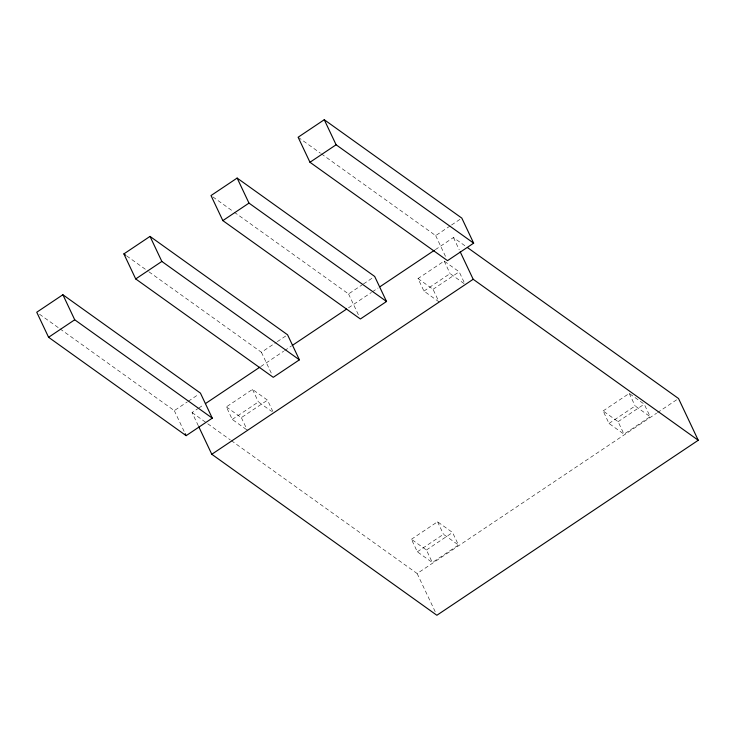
<?xml version="1.0" encoding="UTF-8"?>
<svg xmlns="http://www.w3.org/2000/svg" width="735" height="735" viewBox="0 0 735 735"><rect width="100%" height="100%" fill="white"/><g stroke="black" fill="none" stroke-linecap="round" stroke-linejoin="round"><path stroke-width="0.55" stroke-dasharray="3.67 2.76" d="M59.985 328.857L174.296 410.617L187.37 401.87M188.298 401.246L198.569 394.373M148.966 271.849L261.421 352.285L276.36 342.28M277.297 341.656L285.694 336.033M234.235 212.185L348.555 293.954L362.557 284.574M363.485 283.949L374.694 276.452M321.36 153.854L435.68 235.613L450.61 225.617M451.547 224.993L459.945 219.361M198.321 425.776L192.065 412.546L197.788 408.715M198.744 408.072L203.512 404.884M260.75 366.563L283.646 351.229M284.592 350.595L291.271 346.121M348.509 307.8L371.405 292.466M372.36 291.832L378.084 288.001M435.322 249.679L453.44 237.543L465.586 246.225M246.39 429.525L232.269 419.428L226.352 406.905L252.491 389.403L267.494 400.134L273.411 412.657M418.031 278.565L433.034 289.305L438.951 301.819L423.948 291.088L418.031 278.565L444.17 261.072L459.173 271.803L465.09 284.326M232.269 419.428L258.408 401.926L271.647 411.398M423.948 291.088L450.086 273.585L464.208 283.692M226.352 406.905L241.356 417.636L267.494 400.134M433.034 289.305L459.173 271.803M411.416 539.269L437.555 521.776L452.558 532.508L458.475 545.021L432.336 562.523L417.333 551.792L411.416 539.269L426.419 550.01L432.336 562.523M603.095 410.938L629.233 393.436L644.237 404.167L650.153 416.69L624.015 434.192L609.012 423.461L603.095 410.938L618.098 421.669L624.015 434.192M417.333 551.792L443.471 534.29L458.475 545.021M609.012 423.461L635.15 405.959L650.153 416.69M426.419 550.01L452.558 532.508M618.098 421.669L644.237 404.167M231.286 440.605L417.14 573.53L656.585 413.217M657.54 412.583L677.569 399.169M298.125 137.234L320.432 153.183M212.865 196.897L233.307 211.524M126.668 255.899L148.038 271.187M192.065 412.546L230.358 439.934M39.534 314.231L59.057 328.196M629.233 393.436L635.15 405.959M453.44 237.543L459.219 249.753M435.68 235.613L446.09 257.654M444.17 261.072L450.086 273.585M348.555 293.954L358.965 315.986M437.555 521.776L443.471 534.29M417.14 573.53L435.91 613.229M261.421 352.285L272.317 375.319M252.491 389.403L258.408 401.926M241.356 417.636L247.272 430.159M174.296 410.617L184.237 431.656"/><path stroke-width="1.1" d="M62.888 294.735L36.75 312.237L48.584 337.282L186.139 435.662L212.277 418.16L200.434 393.115L62.888 294.735L74.722 319.78L212.277 418.16M123.875 253.906L150.013 236.404L287.56 334.783L299.402 359.828L273.264 377.321L135.709 278.942L123.875 253.906L125.731 255.229M237.139 178.072L211 195.565L222.843 220.61L360.389 318.99L386.527 301.488L374.694 276.452L237.139 178.072L248.981 203.108L386.527 301.488M324.264 119.731L298.125 137.234L309.968 162.27L447.514 260.659L473.652 243.156L461.819 218.111L324.264 119.731L336.106 144.777L473.652 243.156M48.584 337.282L74.722 319.78M135.709 278.942L161.847 261.44L299.402 359.828M222.843 220.61L248.981 203.108M309.968 162.27L336.106 144.777M205.423 403.607L259.795 367.197M292.227 345.478L346.598 309.077M379.986 286.723L434.367 250.313M211.79 454.276L473.175 279.272L698.25 440.265L436.875 615.268L211.79 454.276L198.799 426.796M467.451 247.557L678.524 398.526L698.25 440.265M460.183 251.793L473.175 279.272M150.013 236.404L161.847 261.44M185.192 433.659L186.139 435.662"/></g></svg>
